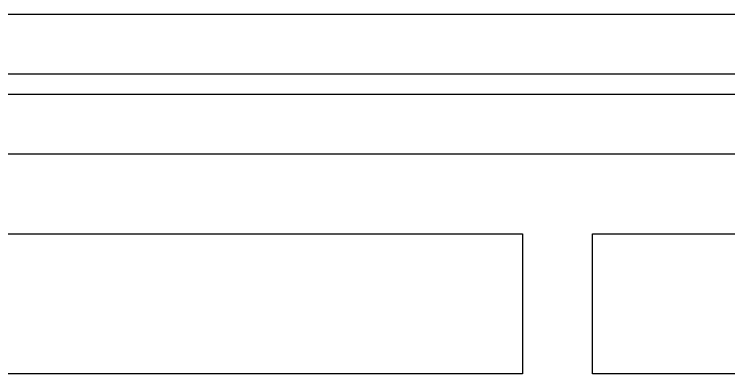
# Model space of a CAD drawing. Extents: x -25 to 122, y -49 to 104.
# Drawn here: x 32 to 50.22, y 57.06 to 66.23 of the extents above; entities that cross this region are included whole.
import ezdxf

# ---------------------------------------------------------------- set-up
doc = ezdxf.new("R2010")
doc.units = 0

msp = doc.modelspace()

# ---------------------------------------------------------------- linework, layer by layer
for p, q in [((-11.209, 66.235), (102.919, 66.235)), ((101.39, 64.7065), (-9.6805, 64.7065)), ((-9.17099, 64.197), (100.881, 64.197)), ((99.3525, 62.6685), (-7.64249, 62.6685)), ((22.0359, 60.6305), (44.9634, 60.6305)), ((44.9634, 60.6305), (44.9634, 57.064)), ((46.7466, 57.064), (46.7466, 60.6305)), ((46.7466, 60.6305), (69.6741, 60.6305)), ((44.9634, 57.064), (22.0359, 57.064)), ((69.6741, 57.064), (46.7466, 57.064))]:
    msp.add_line(p, q)

doc.saveas('drawing.dxf')
